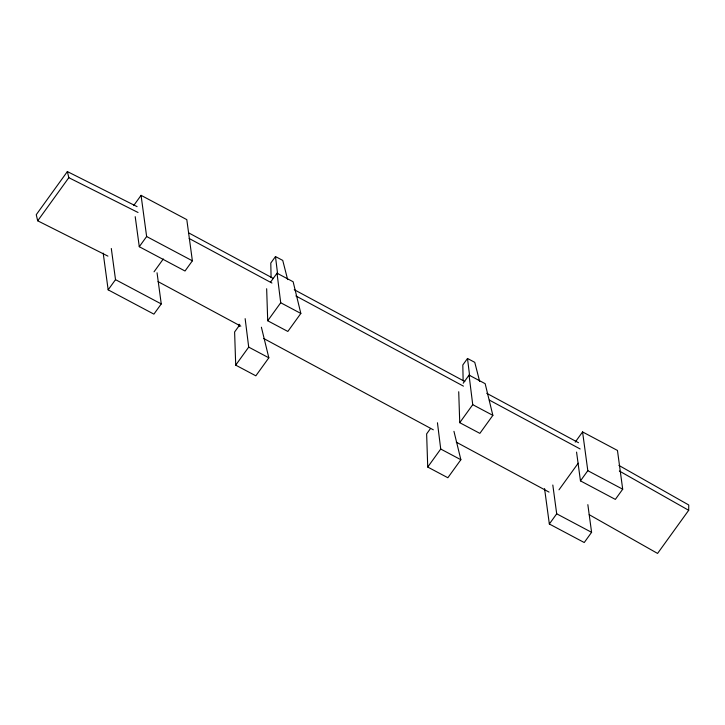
<?xml version="1.0" encoding="UTF-8"?>
<svg xmlns="http://www.w3.org/2000/svg" width="725" height="725" viewBox="0 0 725 725"><rect width="100%" height="100%" fill="white"/><g stroke="black" fill="none" stroke-linecap="round" stroke-linejoin="round"><path stroke-width="1.09" d="M589.207 514.687L657.575 553.429L688.687 510.3L688.75 504.99L618.923 465.423M137.088 206.634L67.362 171.571L36.25 214.7L37.7 220.808L107.925 256.124M37.7 220.808L68.821 177.679L67.362 171.571M133.708 205.547L141.067 195.342L186.805 219.63L192.379 260.81L185.02 271.005L139.282 246.718L135.212 216.675M157.044 272.772L161.258 303.938L153.899 314.133L108.161 289.846L115.52 279.651L111.306 248.494M139.282 246.718L146.631 236.522L141.067 195.342M154.035 271.812L163.306 258.961M287.653 279.587L282.741 260.411L275.473 256.559L270.788 263.066L271.096 277.621M239.812 324.773L234.61 331.978L235.707 365.137L255.843 375.822L268.839 357.806L261.39 327.211M270.516 282.206L277.022 273.198L293.136 281.753L300.839 313.445L287.843 331.452L267.715 320.767L266.655 288.722M235.707 365.137L248.702 347.121L245.15 318.656M267.715 320.767L280.711 302.751L277.022 273.198M479.678 381.504L474.766 362.337L467.498 358.476L462.813 364.983L463.139 380.661M430.532 428.493L426.635 433.894L427.732 467.054L447.86 477.739L460.864 459.722L453.95 431.312M463.193 383.226L469.048 375.115L485.161 383.67L492.864 415.362L479.868 433.369L459.741 422.684L458.717 391.745M427.732 467.054L440.728 449.038L437.447 422.766M459.741 422.684L472.736 404.668L469.048 375.115M575.224 442.123L582.574 431.928L617.464 450.452L622.702 489.203L615.344 499.398L580.462 480.874L576.565 452.092M558.993 489.819L578.197 463.202M587.848 504.654L591.591 532.331L584.232 542.527L549.342 524.003L556.7 513.808L552.812 485.025M580.462 480.874L587.812 470.679L582.574 431.928M68.821 177.679L138.04 212.488M280.711 302.751L300.839 313.445M472.736 404.668L492.864 415.362M587.812 470.679L622.702 489.203M146.631 236.522L192.379 260.81M248.702 347.121L268.839 357.806M440.728 449.038L460.864 459.722M115.52 279.651L161.258 303.938M556.7 513.808L591.591 532.331M188.509 232.779L273.298 278.418M294.241 289.692L464.798 381.504M486.747 393.312L578.505 442.712M189.162 238.48L271.947 283.049M295.882 295.936L463.456 386.144M489.384 400.109L580.154 448.974M158.041 281.608L240.827 326.178M263.773 338.53L433.333 429.807M456.279 442.159L549.033 492.103M619.34 471.005L688.687 510.3M544.557 488.577L549.342 524.003M103.195 253.125L108.161 289.846M467.498 358.476L469.646 375.885M275.473 256.559L277.621 273.968M239.132 324.229L239.178 326.468"/></g></svg>
